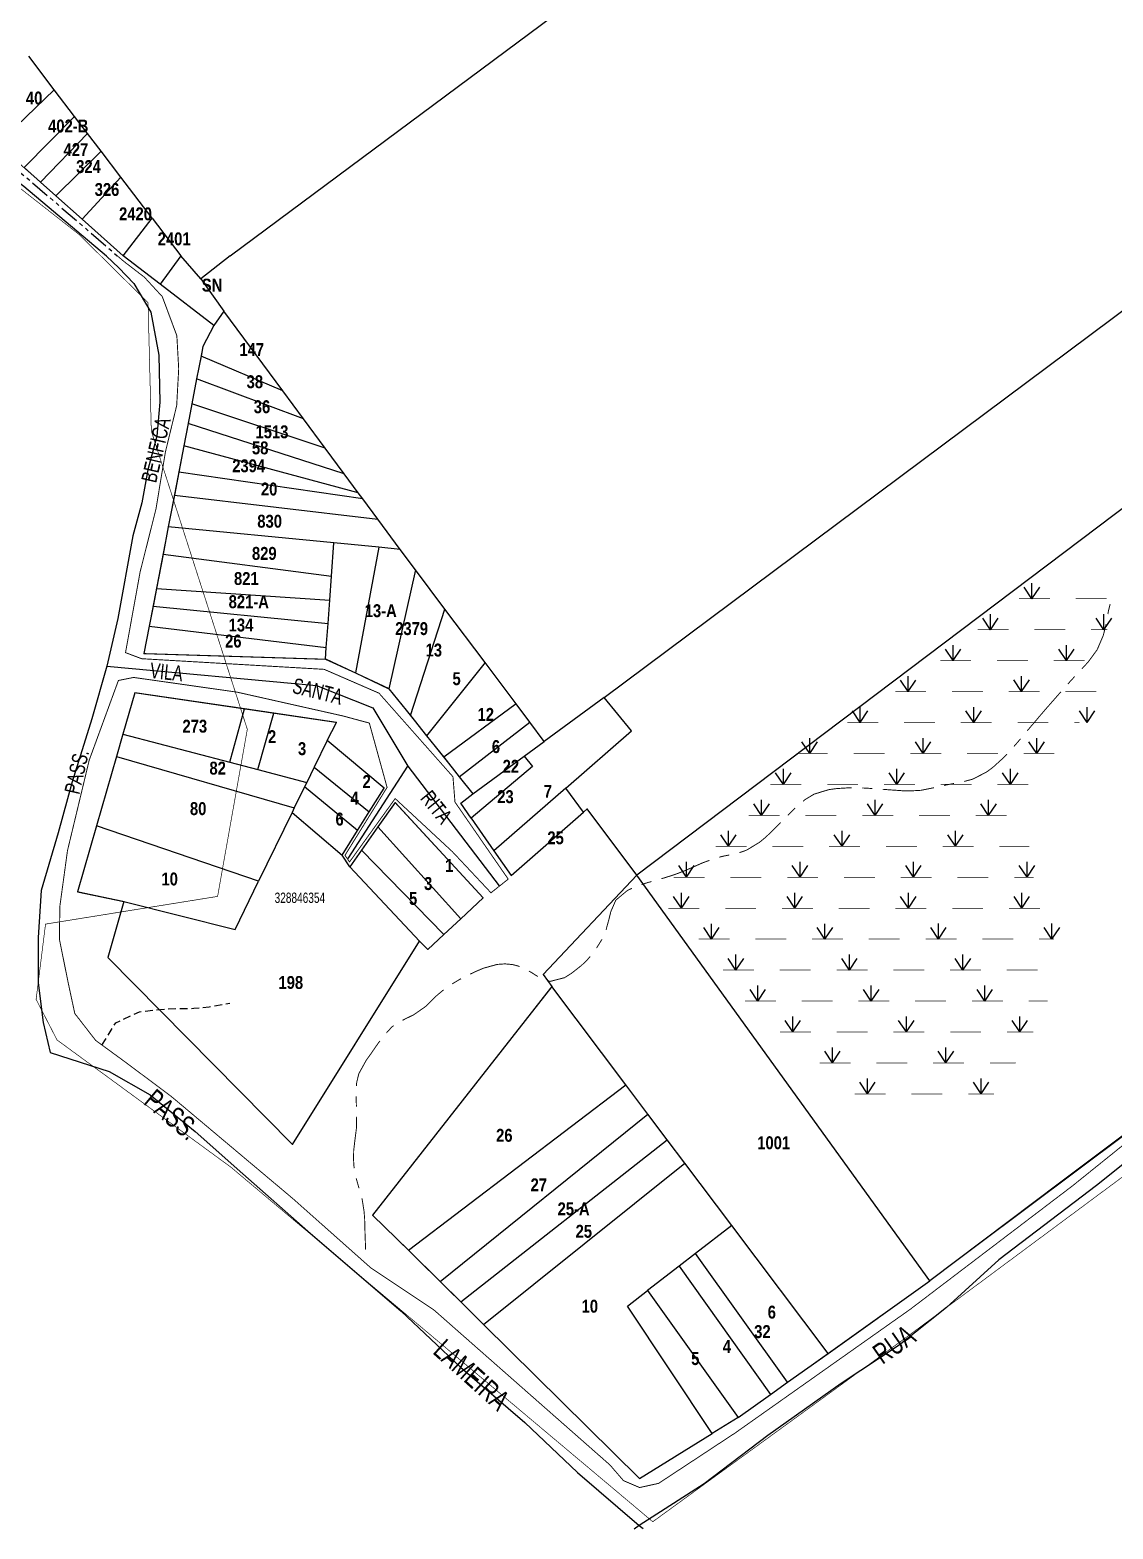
# Model space of a CAD drawing. Extents: x 204381 to 207261, y 4847713 to 4851061.
# Drawn here: x 206016.9 to 206226.9, y 4847713.4 to 4848004 of the extents above; entities that cross this region are included whole.
import ezdxf
from ezdxf.enums import TextEntityAlignment as Align

# ---------------------------------------------------------------- set-up
doc = ezdxf.new("R2010")
doc.units = 0
doc.header["$LTSCALE"] = 1.5
doc.header["$MEASUREMENT"] = 0
for name, pattern in [('PHANTOMX2', [5, 2.5, -0.5, 0.5, -0.5, 0.5, -0.5]), ('TRACO_15', [3, 2, -1]), ('TRACO_25', [8, 3, -1, 1, -1, 1, -1])]:
    doc.linetypes.add(name, pattern=pattern)
for name, color, linetype in [('CD-MALHA-LOTES', 40, 'CONTINUOUS'), ('CD_TXT_QUADRA', 7, 'CONTINUOUS'), ('HD-ALAGADO-BREJO', 170, 'CONTINUOUS'), ('HD-CURSO-INTER', 170, 'CONTINUOUS'), ('LM-LIM-SETOR-FISCAL', 7, 'CONTINUOUS'), ('RU-QUADRAS', 210, 'CONTINUOUS'), ('SV-CAMINHO-TRILHA', 20, 'CONTINUOUS'), ('SV-EIXO-RUA-N-PAV', 6, 'CONTINUOUS'), ('SV-RUA-NAO-PAV-S-GUIA-C-GUIA', 7, 'PHANTOMX2'), ('SV-TXT-RUA-N-PAV-S-GUIA-C-GUIA', 7, 'CONTINUOUS'), ('Th_NmrPort', 7, 'CONTINUOUS')]:
    doc.layers.add(name, color=color, linetype=linetype)
doc.styles.add('ARIAL', font='ARIAL.TTF')
doc.styles.get("Standard").update_dxf_attribs({"font": 'swisscbo.ttf'})
doc.linetypes.add('Limite', pattern='A,20,-3,[130,ltypeshp.shx,S=6.35,R=0,X=0,Y=0],-3,20', length=46)

# ---------------------------------------------------------------- blocks, each defined once
blk = doc.blocks.new('*X27')
at = {"layer": 'HD-ALAGADO-BREJO'}
for points in [[(206211.148779, 4847893.74237), (206211.148454, 4847896.74237)], [(206211.148779, 4847893.74237), (206209.648535, 4847895.992208)], [(206211.148779, 4847893.74237), (206212.648535, 4847895.992532)], [(206203.106749, 4847887.742211), (206203.10648, 4847890.742211)], [(206225.106749, 4847887.744184), (206225.10648, 4847890.744184)], [(206203.106749, 4847887.742211), (206201.606547, 4847889.992076)], [(206203.106749, 4847887.742211), (206204.606547, 4847889.992345)], [(206225.106749, 4847887.744184), (206223.606547, 4847889.99405)], [(206225.106749, 4847887.744184), (206226.606547, 4847889.994319)], [(206195.861136, 4847881.742079), (206195.860898, 4847884.742079)], [(206217.861136, 4847881.743824), (206217.860898, 4847884.743824)], [(206195.861136, 4847881.742079), (206194.360957, 4847883.99196)], [(206195.861136, 4847881.742079), (206197.360957, 4847883.992198)], [(206217.861136, 4847881.743824), (206216.360957, 4847883.993705)], [(206217.861136, 4847881.743824), (206219.360957, 4847883.993943)], [(206187.142008, 4847875.74194), (206185.641846, 4847877.991833)], [(206187.142008, 4847875.74194), (206187.141793, 4847878.74194)], [(206187.142008, 4847875.74194), (206188.641846, 4847877.992048)], [(206209.142008, 4847875.74352), (206207.641846, 4847877.993412)], [(206209.142008, 4847875.74352), (206209.141793, 4847878.74352)], [(206209.142008, 4847875.74352), (206210.641846, 4847877.993627)], [(206177.851385, 4847869.741804), (206176.351234, 4847871.991702)], [(206177.851385, 4847869.741804), (206177.851183, 4847872.741804)], [(206177.851385, 4847869.741804), (206179.351234, 4847871.991905)], [(206199.851385, 4847869.743286), (206198.351234, 4847871.993185)], [(206199.851385, 4847869.743286), (206199.851183, 4847872.743286)], [(206199.851385, 4847869.743286), (206201.351234, 4847871.993387)], [(206221.851385, 4847869.744769), (206220.351234, 4847871.994668)], [(206221.851385, 4847869.744769), (206221.851183, 4847872.744769)], [(206221.851385, 4847869.744769), (206223.351234, 4847871.99487)], [(206168.072537, 4847863.741664), (206166.572393, 4847865.991568)], [(206168.072537, 4847863.741664), (206168.072345, 4847866.741664)], [(206168.072537, 4847863.741664), (206169.572393, 4847865.991761)], [(206190.072537, 4847863.743074), (206188.572393, 4847865.992978)], [(206190.072537, 4847863.743074), (206190.072345, 4847866.743074)], [(206190.072537, 4847863.743074), (206191.572393, 4847865.99317)], [(206212.072537, 4847863.744484), (206210.572393, 4847865.994388)], [(206212.072537, 4847863.744484), (206212.072345, 4847866.744484)], [(206212.072537, 4847863.744484), (206213.572393, 4847865.99458)], [(206162.962018, 4847857.741577), (206161.461877, 4847859.991483)], [(206162.962018, 4847857.741577), (206162.96183, 4847860.741577)], [(206162.962018, 4847857.741577), (206164.461877, 4847859.991671)], [(206184.962018, 4847857.742955), (206183.461877, 4847859.992861)], [(206184.962018, 4847857.742955), (206184.96183, 4847860.742955)], [(206184.962018, 4847857.742955), (206186.461877, 4847859.993049)], [(206206.962018, 4847857.744333), (206205.461877, 4847859.994239)], [(206206.962018, 4847857.744333), (206206.96183, 4847860.744333)], [(206206.962018, 4847857.744333), (206208.461877, 4847859.994427)], [(206158.750201, 4847851.741498), (206157.250063, 4847853.991406)], [(206158.750201, 4847851.741498), (206158.750017, 4847854.741498)], [(206158.750201, 4847851.741498), (206160.250063, 4847853.99159)], [(206180.750201, 4847851.742845), (206179.250063, 4847853.992753)], [(206180.750201, 4847851.742845), (206180.750017, 4847854.742845)], [(206180.750201, 4847851.742845), (206182.250063, 4847853.992937)], [(206202.750201, 4847851.744191), (206201.250063, 4847853.9941)], [(206202.750201, 4847851.744191), (206202.750017, 4847854.744191)], [(206202.750201, 4847851.744191), (206204.250063, 4847853.994283)], [(206152.337595, 4847845.741393), (206150.837464, 4847847.991306)], [(206152.337595, 4847845.741393), (206152.337421, 4847848.741393)], [(206152.337595, 4847845.741393), (206153.837464, 4847847.991481)], [(206174.337595, 4847845.742674), (206172.837464, 4847847.992587)], [(206174.337595, 4847845.742674), (206174.337421, 4847848.742674)], [(206174.337595, 4847845.742674), (206175.837464, 4847847.992761)], [(206196.337595, 4847845.743955), (206194.837464, 4847847.993867)], [(206196.337595, 4847845.743955), (206196.33742, 4847848.743955)], [(206196.337595, 4847845.743955), (206197.837464, 4847847.994042)], [(206144.201309, 4847839.74127), (206142.701187, 4847841.991188)], [(206144.201309, 4847839.74127), (206144.201146, 4847842.74127)], [(206144.201309, 4847839.74127), (206145.701187, 4847841.991351)], [(206166.201309, 4847839.742468), (206164.701187, 4847841.992386)], [(206166.201309, 4847839.742468), (206166.201146, 4847842.742468)], [(206166.201309, 4847839.742468), (206167.701187, 4847841.992549)], [(206188.201309, 4847839.743666), (206186.701187, 4847841.993584)], [(206188.201309, 4847839.743666), (206188.201146, 4847842.743666)], [(206188.201309, 4847839.743666), (206189.701187, 4847841.993747)], [(206210.201309, 4847839.744864), (206208.701187, 4847841.994782)], [(206210.201309, 4847839.744864), (206210.201146, 4847842.744864)], [(206210.201309, 4847839.744864), (206211.701187, 4847841.994945)], [(206143.19083, 4847833.741224), (206141.69071, 4847835.991144)], [(206143.19083, 4847833.741224), (206143.19067, 4847836.741224)], [(206143.19083, 4847833.741224), (206144.69071, 4847835.991304)], [(206165.19083, 4847833.742397), (206163.69071, 4847835.992317)], [(206165.19083, 4847833.742397), (206165.19067, 4847836.742397)], [(206165.19083, 4847833.742397), (206166.69071, 4847835.992477)], [(206187.19083, 4847833.74357), (206185.69071, 4847835.99349)], [(206187.19083, 4847833.74357), (206187.19067, 4847836.74357)], [(206187.19083, 4847833.74357), (206188.69071, 4847835.99365)], [(206209.19083, 4847833.744743), (206207.69071, 4847835.994663)], [(206209.19083, 4847833.744743), (206209.19067, 4847836.744743)], [(206209.19083, 4847833.744743), (206210.69071, 4847835.994822)], [(206149.029187, 4847827.741253), (206147.529064, 4847829.991171)], [(206149.029187, 4847827.741253), (206149.029023, 4847830.741253)], [(206149.029187, 4847827.741253), (206150.529064, 4847829.991335)], [(206171.029187, 4847827.742458), (206169.529064, 4847829.992376)], [(206171.029187, 4847827.742458), (206171.029023, 4847830.742458)], [(206171.029187, 4847827.742458), (206172.529064, 4847829.99254)], [(206193.029187, 4847827.743664), (206191.529064, 4847829.993582)], [(206193.029187, 4847827.743664), (206193.029023, 4847830.743664)], [(206193.029187, 4847827.743664), (206194.529064, 4847829.993746)], [(206215.029187, 4847827.744869), (206213.529064, 4847829.994787)], [(206215.029187, 4847827.744869), (206215.029023, 4847830.744869)], [(206215.029187, 4847827.744869), (206216.529064, 4847829.994951)], [(206153.776372, 4847821.741272), (206152.276244, 4847823.991187)], [(206153.776372, 4847821.741272), (206153.776202, 4847824.741272)], [(206153.776372, 4847821.741272), (206155.276244, 4847823.991357)], [(206175.776372, 4847821.742518), (206174.276244, 4847823.992433)], [(206175.776372, 4847821.742518), (206175.776202, 4847824.742518)], [(206175.776372, 4847821.742518), (206177.276244, 4847823.992603)], [(206197.776372, 4847821.743765), (206196.276244, 4847823.99368)], [(206197.776372, 4847821.743765), (206197.776202, 4847824.743765)], [(206197.776372, 4847821.743765), (206199.276244, 4847823.99385)], [(206158.004024, 4847815.741288), (206156.50389, 4847817.991199)], [(206158.004024, 4847815.741288), (206158.003846, 4847818.741288)], [(206158.004024, 4847815.741288), (206159.50389, 4847817.991376)], [(206180.004024, 4847815.742591), (206178.50389, 4847817.992502)], [(206180.004024, 4847815.742591), (206180.003846, 4847818.742591)], [(206180.004024, 4847815.742591), (206181.50389, 4847817.992679)], [(206202.004024, 4847815.743894), (206200.50389, 4847817.993805)], [(206202.004024, 4847815.743894), (206202.003846, 4847818.743894)], [(206202.004024, 4847815.743894), (206203.50389, 4847817.993982)], [(206164.800233, 4847809.741336), (206164.800039, 4847812.741336)], [(206186.800233, 4847809.742757), (206186.800039, 4847812.742757)], [(206208.800233, 4847809.744177), (206208.800039, 4847812.744177)], [(206164.800233, 4847809.741336), (206163.300088, 4847811.991239)], [(206164.800233, 4847809.741336), (206166.300088, 4847811.991433)], [(206186.800233, 4847809.742757), (206185.300088, 4847811.99266)], [(206186.800233, 4847809.742757), (206188.300088, 4847811.992853)], [(206208.800233, 4847809.744177), (206207.300088, 4847811.99408)], [(206208.800233, 4847809.744177), (206210.300088, 4847811.994274)], [(206172.48665, 4847803.741401), (206172.48643, 4847806.741401)], [(206194.48665, 4847803.743012), (206194.48643, 4847806.743012)], [(206172.48665, 4847803.741401), (206170.986485, 4847805.991292)], [(206172.48665, 4847803.741401), (206173.986485, 4847805.991511)], [(206194.48665, 4847803.743012), (206192.986485, 4847805.992902)], [(206194.48665, 4847803.743012), (206195.986485, 4847805.993122)], [(206179.287839, 4847797.74147), (206179.287578, 4847800.74147)], [(206201.287838, 4847797.743377), (206201.287578, 4847800.743377)], [(206179.287839, 4847797.74147), (206177.787643, 4847799.99134)], [(206179.287839, 4847797.74147), (206180.787643, 4847799.9916)], [(206201.287838, 4847797.743377), (206199.787643, 4847799.993247)], [(206201.287838, 4847797.743377), (206202.787643, 4847799.993507)]]:
    blk.add_lwpolyline(points, dxfattribs=at)
at = {"layer": 'HD-ALAGADO-BREJO', "const_width": 0.13}
for points in [[(206208.648779, 4847893.7421), (206209.648779, 4847893.742208)], [(206209.648779, 4847893.742208), (206214.648779, 4847893.742749)], [(206219.648779, 4847893.743289), (206225.648779, 4847893.743938)], [(206200.606749, 4847887.741987), (206201.606749, 4847887.742076)], [(206201.606749, 4847887.742076), (206206.606749, 4847887.742525)], [(206211.606749, 4847887.742973), (206217.606749, 4847887.743511)], [(206222.606749, 4847887.74396), (206223.606749, 4847887.74405)], [(206223.606749, 4847887.74405), (206225.606749, 4847887.744229)], [(206225.606749, 4847887.744229), (206225.778625, 4847887.742238)], [(206193.361136, 4847881.741881), (206194.361136, 4847881.74196)], [(206194.361136, 4847881.74196), (206199.361136, 4847881.742357)], [(206204.361136, 4847881.742753), (206210.361136, 4847881.743229)], [(206215.361136, 4847881.743625), (206216.361136, 4847881.743705)], [(206216.361136, 4847881.743705), (206221.361136, 4847881.744101)], [(206184.642008, 4847875.741761), (206185.642008, 4847875.741833)], [(206185.642008, 4847875.741833), (206190.642008, 4847875.742192)], [(206195.642008, 4847875.74255), (206201.642008, 4847875.742981)], [(206206.642008, 4847875.74334), (206207.642008, 4847875.743412)], [(206207.642008, 4847875.743412), (206212.642008, 4847875.743771)], [(206217.642008, 4847875.74413), (206223.642008, 4847875.74456)], [(206175.351385, 4847869.741635), (206176.351385, 4847869.741702)], [(206176.351385, 4847869.741702), (206181.351385, 4847869.742039)], [(206186.351385, 4847869.742376), (206192.351385, 4847869.742781)], [(206197.351385, 4847869.743118), (206198.351385, 4847869.743185)], [(206198.351385, 4847869.743185), (206203.351385, 4847869.743522)], [(206208.351385, 4847869.743859), (206214.351385, 4847869.744264)], [(206219.351385, 4847869.744601), (206220.351385, 4847869.744668)], [(206220.351385, 4847869.744668), (206220.36515, 4847869.742085)], [(206165.572537, 4847863.741504), (206166.572537, 4847863.741568)], [(206166.572537, 4847863.741568), (206171.572537, 4847863.741889)], [(206176.572537, 4847863.742209), (206182.572537, 4847863.742594)], [(206187.572537, 4847863.742914), (206188.572537, 4847863.742978)], [(206188.572537, 4847863.742978), (206193.572537, 4847863.743299)], [(206198.572537, 4847863.743619), (206204.572537, 4847863.744004)], [(206209.572537, 4847863.744324), (206210.572537, 4847863.744388)], [(206210.572537, 4847863.744388), (206214.572537, 4847863.744644)], [(206214.572537, 4847863.744644), (206215.488286, 4847863.742003)], [(206160.462018, 4847857.74142), (206161.462018, 4847857.741483)], [(206161.462018, 4847857.741483), (206166.462018, 4847857.741796)], [(206171.462018, 4847857.742109), (206177.462018, 4847857.742485)], [(206182.462018, 4847857.742798), (206183.462018, 4847857.742861)], [(206183.462018, 4847857.742861), (206188.462018, 4847857.743174)], [(206193.462018, 4847857.743487), (206199.462018, 4847857.743863)], [(206204.462018, 4847857.744176), (206205.462018, 4847857.744239)], [(206205.462018, 4847857.744239), (206210.462017, 4847857.744552)], [(206156.250201, 4847851.741345), (206157.250201, 4847851.741406)], [(206157.250201, 4847851.741406), (206162.250201, 4847851.741712)], [(206167.250201, 4847851.742018), (206173.250201, 4847851.742386)], [(206178.250201, 4847851.742692), (206179.250201, 4847851.742753)], [(206179.250201, 4847851.742753), (206184.250201, 4847851.743059)], [(206189.250201, 4847851.743365), (206195.250201, 4847851.743732)], [(206200.250201, 4847851.744038), (206201.250201, 4847851.7441)], [(206201.250201, 4847851.7441), (206206.250201, 4847851.744406)], [(206149.837595, 4847845.741248), (206150.837595, 4847845.741306)], [(206150.837595, 4847845.741306), (206155.837595, 4847845.741597)], [(206160.837595, 4847845.741888), (206166.837595, 4847845.742237)], [(206171.837595, 4847845.742529), (206172.837595, 4847845.742587)], [(206172.837595, 4847845.742587), (206177.837595, 4847845.742878)], [(206182.837595, 4847845.743169), (206188.837595, 4847845.743518)], [(206193.837595, 4847845.743809), (206194.837595, 4847845.743867)], [(206194.837595, 4847845.743867), (206199.837595, 4847845.744158)], [(206204.837595, 4847845.74445), (206209.837595, 4847845.744741)], [(206209.837595, 4847845.744741), (206210.653705, 4847845.741856)], [(206141.701309, 4847839.741134), (206142.701309, 4847839.741188)], [(206142.701309, 4847839.741188), (206147.701309, 4847839.74146)], [(206152.701309, 4847839.741733), (206158.701309, 4847839.742059)], [(206163.701309, 4847839.742332), (206164.701309, 4847839.742386)], [(206164.701309, 4847839.742386), (206169.701309, 4847839.742658)], [(206174.701309, 4847839.742931), (206180.701309, 4847839.743257)], [(206185.701309, 4847839.74353), (206186.701309, 4847839.743584)], [(206186.701309, 4847839.743584), (206191.701309, 4847839.743856)], [(206196.701309, 4847839.744129), (206202.701309, 4847839.744455)], [(206207.701309, 4847839.744728), (206208.701309, 4847839.744782)], [(206208.701309, 4847839.744782), (206210.701309, 4847839.744891)], [(206210.701309, 4847839.744891), (206211.501341, 4847839.741832)], [(206140.69083, 4847833.74109), (206141.69083, 4847833.741144)], [(206141.69083, 4847833.741144), (206146.69083, 4847833.74141)], [(206151.69083, 4847833.741677), (206157.69083, 4847833.741997)], [(206162.69083, 4847833.742263), (206163.69083, 4847833.742317)], [(206163.69083, 4847833.742317), (206168.69083, 4847833.742583)], [(206173.69083, 4847833.74285), (206179.69083, 4847833.74317)], [(206184.69083, 4847833.743436), (206185.69083, 4847833.74349)], [(206185.69083, 4847833.74349), (206190.69083, 4847833.743756)], [(206195.69083, 4847833.744023), (206201.69083, 4847833.744343)], [(206206.69083, 4847833.744609), (206207.69083, 4847833.744663)], [(206207.69083, 4847833.744663), (206212.69083, 4847833.744929)], [(206146.529187, 4847827.741116), (206147.529187, 4847827.741171)], [(206147.529187, 4847827.741171), (206152.529187, 4847827.741445)], [(206157.529187, 4847827.741719), (206163.529187, 4847827.742047)], [(206168.529187, 4847827.742321), (206169.529187, 4847827.742376)], [(206169.529187, 4847827.742376), (206174.529187, 4847827.74265)], [(206179.529187, 4847827.742924), (206185.529187, 4847827.743253)], [(206190.529187, 4847827.743527), (206191.529187, 4847827.743582)], [(206191.529187, 4847827.743582), (206196.529187, 4847827.743856)], [(206201.529187, 4847827.744129), (206207.529187, 4847827.744458)], [(206212.529187, 4847827.744732), (206213.529187, 4847827.744787)], [(206213.529187, 4847827.744787), (206214.529187, 4847827.744842)], [(206214.529187, 4847827.744842), (206215.437713, 4847827.741805)], [(206151.276372, 4847821.74113), (206152.276372, 4847821.741187)], [(206152.276372, 4847821.741187), (206157.276372, 4847821.74147)], [(206162.276372, 4847821.741753), (206168.276372, 4847821.742093)], [(206173.276372, 4847821.742377), (206174.276372, 4847821.742433)], [(206174.276372, 4847821.742433), (206179.276372, 4847821.742717)], [(206184.276372, 4847821.743), (206190.276372, 4847821.74334)], [(206195.276372, 4847821.743623), (206196.276372, 4847821.74368)], [(206196.276372, 4847821.74368), (206201.276371, 4847821.743963)], [(206206.276371, 4847821.744246), (206212.276371, 4847821.744586)], [(206155.504024, 4847815.74114), (206156.504024, 4847815.741199)], [(206156.504024, 4847815.741199), (206161.504024, 4847815.741495)], [(206166.504024, 4847815.741791), (206172.504024, 4847815.742146)], [(206177.504024, 4847815.742443), (206178.504024, 4847815.742502)], [(206178.504024, 4847815.742502), (206183.504024, 4847815.742798)], [(206188.504024, 4847815.743094), (206194.504024, 4847815.743449)], [(206199.504024, 4847815.743746), (206200.504024, 4847815.743805)], [(206200.504024, 4847815.743805), (206205.504024, 4847815.744101)], [(206210.504024, 4847815.744397), (206213.504024, 4847815.744575)], [(206213.504024, 4847815.744575), (206214.18947, 4847815.741726)], [(206162.300233, 4847809.741175), (206163.300233, 4847809.741239)], [(206163.300233, 4847809.741239), (206168.300233, 4847809.741562)], [(206173.300233, 4847809.741885), (206179.300233, 4847809.742272)], [(206184.300233, 4847809.742595), (206185.300233, 4847809.74266)], [(206185.300233, 4847809.74266), (206190.300233, 4847809.742983)], [(206195.300233, 4847809.743305), (206201.300233, 4847809.743693)], [(206206.300233, 4847809.744016), (206207.300233, 4847809.74408)], [(206207.300233, 4847809.74408), (206211.300233, 4847809.744339)], [(206211.300233, 4847809.744339), (206211.442343, 4847809.741666)], [(206169.98665, 4847803.741218), (206170.98665, 4847803.741292)], [(206170.98665, 4847803.741292), (206175.98665, 4847803.741658)], [(206180.98665, 4847803.742024), (206186.98665, 4847803.742463)], [(206191.98665, 4847803.742829), (206192.98665, 4847803.742902)], [(206192.98665, 4847803.742902), (206197.98665, 4847803.743268)], [(206202.98665, 4847803.743634), (206207.98665, 4847803.744)], [(206207.98665, 4847803.744), (206208.023398, 4847803.741599)], [(206176.787839, 4847797.741253), (206177.787839, 4847797.74134)], [(206177.787839, 4847797.74134), (206182.787838, 4847797.741773)], [(206187.787838, 4847797.742207), (206193.787838, 4847797.742727)], [(206198.787838, 4847797.74316), (206199.787838, 4847797.743247)], [(206199.787838, 4847797.743247), (206202.787838, 4847797.743507)], [(206202.787838, 4847797.743507), (206203.767185, 4847797.741523)]]:
    blk.add_lwpolyline(points, dxfattribs=at)

msp = doc.modelspace()

# ---------------------------------------------------------------- linework, layer by layer
at = {"layer": 'CD-MALHA-LOTES', "linetype": 'Continuous'}
for points in [[(206055.73, 4847960.24), (206394.41, 4848212.04)], [(206021.65, 4847992.45), (206016.72, 4847998.93)], [(206010.65, 4847981.9), (206021.65, 4847992.45)], [(206025.59, 4847987.28), (206021.65, 4847992.45)], [(206015.79, 4847977.36), (206025.59, 4847987.28)], [(206028.11, 4847983.97), (206025.59, 4847987.28)], [(206018.96, 4847974.54), (206028.11, 4847983.97)], [(206030.71, 4847980.51), (206028.11, 4847983.97)], [(206021.96, 4847971.87), (206030.71, 4847980.51)], [(206034.55, 4847975.52), (206030.71, 4847980.51)], [(206015.79, 4847977.36), (206018.96, 4847974.54)], [(206027.03, 4847967.36), (206034.55, 4847975.52)], [(206040.62, 4847967.54), (206034.55, 4847975.52)], [(206018.96, 4847974.54), (206021.96, 4847971.87)], [(206021.96, 4847971.87), (206027.03, 4847967.36)], [(206027.03, 4847967.36), (206035.02, 4847960.25)], [(206035.02, 4847960.25), (206040.62, 4847967.54)], [(206040.62, 4847967.54), (206046.17, 4847960.25)], [(206042.18, 4847954.76), (206035.02, 4847960.25)], [(206046.17, 4847960.25), (206042.18, 4847954.76)], [(206050.05, 4847955.81), (206046.17, 4847960.25)], [(206055.73, 4847960.24), (206050.05, 4847955.81)], [(206128.26, 4847874.63), (206243.01, 4847960.25)], [(206293.48, 4847960.2), (206134.55, 4847840.14)], [(206456.34, 4847960.25), (206216.77, 4847780.62)], [(206052.6, 4847946.76), (206042.18, 4847954.76)], [(206050.05, 4847955.81), (206054.5, 4847949.52)], [(206054.5, 4847949.52), (206052.6, 4847946.76)], [(206065.94, 4847934.06), (206054.5, 4847949.52)], [(206050.09, 4847940.78), (206049.24, 4847936.37)], [(206065.94, 4847934.06), (206050.09, 4847940.78)], [(206049.24, 4847936.37), (206048.31, 4847931.53)], [(206069.97, 4847928.61), (206049.24, 4847936.37)], [(206048.31, 4847931.53), (206047.59, 4847927.76)], [(206074.17, 4847922.94), (206048.31, 4847931.53)], [(206069.97, 4847928.61), (206065.94, 4847934.06)], [(206074.17, 4847922.94), (206069.97, 4847928.61)], [(206047.59, 4847927.76), (206046.76, 4847923.42)], [(206077.83, 4847918), (206047.59, 4847927.76)], [(206046.76, 4847923.42), (206045.77, 4847918.28)], [(206080.57, 4847914.29), (206046.76, 4847923.42)], [(206077.83, 4847918), (206074.17, 4847922.94)], [(206045.77, 4847918.28), (206044.92, 4847913.83)], [(206081.46, 4847913.1), (206045.77, 4847918.28)], [(206080.57, 4847914.29), (206077.83, 4847918)], [(206044.92, 4847913.83), (206043.73, 4847907.68)], [(206044.92, 4847913.83), (206084.37, 4847909.17)], [(206081.46, 4847913.1), (206080.57, 4847914.29)], [(206084.37, 4847909.17), (206081.46, 4847913.1)], [(206088.7, 4847903.31), (206084.37, 4847909.17)], [(206043.73, 4847907.68), (206042.72, 4847902.37)], [(206075.84, 4847904.56), (206043.73, 4847907.68)], [(206042.72, 4847902.37), (206041.44, 4847895.73)], [(206042.72, 4847902.37), (206075.37, 4847898.1)], [(206075.37, 4847898.1), (206075.84, 4847904.56)], [(206084.56, 4847903.72), (206075.84, 4847904.56)], [(206084.56, 4847903.72), (206080.05, 4847879.37)], [(206088.7, 4847903.31), (206084.56, 4847903.72)], [(206091.69, 4847899.33), (206088.7, 4847903.31)], [(206091.69, 4847899.33), (206086.52, 4847876.28)], [(206097.37, 4847891.75), (206091.69, 4847899.33)], [(206075.04, 4847893.45), (206075.37, 4847898.1)], [(206041.44, 4847895.73), (206040.79, 4847892.32)], [(206041.44, 4847895.73), (206075.04, 4847893.45)], [(206074.71, 4847888.93), (206075.04, 4847893.45)], [(206040.79, 4847892.32), (206040.05, 4847888.46)], [(206040.79, 4847892.32), (206074.71, 4847888.93)], [(206090.67, 4847871.08), (206097.37, 4847891.75)], [(206105.16, 4847881.37), (206097.37, 4847891.75)], [(206040.05, 4847888.46), (206074.37, 4847884.27)], [(206074.37, 4847884.27), (206074.71, 4847888.93)], [(206074.21, 4847882.03), (206074.37, 4847884.27)], [(206074.21, 4847882.03), (206080.05, 4847879.37)], [(206080.05, 4847879.37), (206086.52, 4847876.28)], [(206105.16, 4847881.37), (206093.81, 4847867.14)], [(206111.16, 4847873.36), (206105.16, 4847881.37)], [(206086.52, 4847876.28), (206090.67, 4847871.08)], [(206111.16, 4847873.36), (206097.12, 4847863)], [(206113.81, 4847869.83), (206111.16, 4847873.36)], [(206128.26, 4847874.63), (206116.62, 4847866.08)], [(206133.5, 4847868.16), (206128.26, 4847874.63)], [(206055.65, 4847862.05), (206058.49, 4847872.39)], [(206064.22, 4847871.54), (206058.49, 4847872.39)], [(206061.12, 4847860.62), (206064.22, 4847871.54)], [(206076.32, 4847869.76), (206064.22, 4847871.54)], [(206090.67, 4847871.08), (206093.81, 4847867.14)], [(206034.94, 4847867.47), (206033.7, 4847863.19)], [(206034.94, 4847867.47), (206055.65, 4847862.05)], [(206074.54, 4847866.28), (206076.32, 4847869.76)], [(206100.15, 4847859.2), (206113.81, 4847869.83)], [(206116.62, 4847866.08), (206113.81, 4847869.83)], [(206120.78, 4847857.04), (206133.5, 4847868.16)], [(206074.54, 4847866.28), (206072, 4847861.06)], [(206093.81, 4847867.14), (206097.12, 4847863)], [(206112.7, 4847863.2), (206116.62, 4847866.08)], [(206033.7, 4847863.19), (206029.82, 4847849.74)], [(206033.7, 4847863.19), (206068.17, 4847853.19)], [(206055.65, 4847862.05), (206061.12, 4847860.62)], [(206097.12, 4847863), (206100.15, 4847859.2)], [(206102.77, 4847855.91), (206112.7, 4847863.2)], [(206112.7, 4847863.2), (206114.32, 4847861.19)], [(206061.12, 4847860.62), (206070.58, 4847858.14)], [(206072, 4847861.06), (206070.58, 4847858.14)], [(206072, 4847861.06), (206082.68, 4847852.4)], [(206100.15, 4847859.2), (206102.77, 4847855.91)], [(206114.32, 4847861.19), (206102.44, 4847851.23)], [(206070.16, 4847857.28), (206068.17, 4847853.19)], [(206070.58, 4847858.14), (206070.16, 4847857.28)], [(206080.43, 4847848.79), (206070.16, 4847857.28)], [(206100.43, 4847854.12), (206102.77, 4847855.91)], [(206120.78, 4847857.04), (206106.85, 4847844.87)], [(206124.21, 4847852.37), (206120.78, 4847857.04)], [(206068.17, 4847853.19), (206067.75, 4847852.33)], [(206102.44, 4847851.23), (206100.43, 4847854.12)], [(206124.93, 4847853), (206124.21, 4847852.37)], [(206134.55, 4847840.14), (206124.93, 4847853)], [(206067.75, 4847852.33), (206061.24, 4847838.97)], [(206067.75, 4847852.33), (206077.47, 4847844.04)], [(206080.43, 4847848.79), (206082.68, 4847852.4)], [(206102.44, 4847851.23), (206106.85, 4847844.87)], [(206061.24, 4847838.97), (206029.82, 4847849.74)], [(206077.47, 4847844.04), (206080.43, 4847848.79)], [(206084.39, 4847849.51), (206081.2, 4847844.98)], [(206100.45, 4847831.71), (206084.39, 4847849.51)], [(206078.94, 4847841.77), (206077.47, 4847844.04)], [(206081.2, 4847844.98), (206078.94, 4847841.77)], [(206097.18, 4847828.64), (206081.2, 4847844.98)], [(206078.94, 4847841.77), (206092.46, 4847827.33)], [(206056.68, 4847829.6), (206061.24, 4847838.97)], [(206191.36, 4847761.51), (206134.55, 4847840.14)], [(206035.13, 4847835.04), (206056.68, 4847829.6)], [(206097.18, 4847828.64), (206100.45, 4847831.71)], [(206067.81, 4847787.95), (206092.46, 4847827.33)], [(206118.07, 4847818.59), (206083.35, 4847774.24)], [(206132.43, 4847799.51), (206118.07, 4847818.59)], [(206090.28, 4847767.4), (206132.43, 4847799.51)], [(206136.7, 4847793.83), (206132.43, 4847799.51)], [(206096.43, 4847761.33), (206136.7, 4847793.83)], [(206140.46, 4847788.84), (206136.7, 4847793.83)], [(206100.43, 4847757.38), (206140.46, 4847788.84)], [(206143.87, 4847784.3), (206140.46, 4847788.84)], [(206104.85, 4847753.01), (206143.87, 4847784.3)], [(206152.96, 4847772.22), (206143.87, 4847784.3)], [(206216.77, 4847780.62), (206191.36, 4847761.51)], [(206083.35, 4847774.24), (206090.28, 4847767.4)], [(206152.96, 4847772.22), (206145.91, 4847766.78)], [(206171.63, 4847747.42), (206152.96, 4847772.22)], [(206090.28, 4847767.4), (206096.43, 4847761.33)], [(206145.91, 4847766.78), (206142.75, 4847764.33)], [(206163.76, 4847741.81), (206145.91, 4847766.78)], [(206142.75, 4847764.33), (206136.64, 4847759.61)], [(206142.75, 4847764.33), (206160.49, 4847739.47)], [(206096.43, 4847761.33), (206100.43, 4847757.38)], [(206171.63, 4847747.42), (206191.36, 4847761.51)], [(206100.43, 4847757.38), (206104.85, 4847753.01)], [(206132.72, 4847756.58), (206136.64, 4847759.61)], [(206136.64, 4847759.61), (206154.19, 4847734.98)], [(206149.16, 4847731.87), (206132.72, 4847756.58)], [(206163.76, 4847741.81), (206171.63, 4847747.42)], [(206154.19, 4847734.98), (206160.49, 4847739.47)], [(206160.49, 4847739.47), (206163.76, 4847741.81)], [(206154.19, 4847734.98), (206149.16, 4847731.87)]]:
    msp.add_lwpolyline(points, dxfattribs=at)
at = {"layer": 'CD-MALHA-LOTES', "linetype": 'Continuous', "flags": 128}
for points in [[(206052.6, 4847946.76), (206050.45, 4847942.66), (206050.09, 4847940.78)], [(206040.05, 4847888.46), (206039.02, 4847883.12), (206074.21, 4847882.03)], [(206058.49, 4847872.39), (206037.26, 4847875.51), (206034.94, 4847867.47)], [(206082.68, 4847852.4), (206085.57, 4847857.05), (206074.54, 4847866.28)], [(206100.45, 4847831.71), (206104.75, 4847835.75), (206087.7, 4847854.21), (206084.39, 4847849.51)], [(206106.85, 4847844.87), (206110.18, 4847840.07), (206124.21, 4847852.37)], [(206029.82, 4847849.74), (206026.13, 4847836.94), (206035.13, 4847835.04)], [(206134.55, 4847840.14), (206116.39, 4847820.89), (206118.07, 4847818.59)], [(206035.13, 4847835.04), (206032.05, 4847824.16), (206067.81, 4847787.95)], [(206092.46, 4847827.33), (206094.07, 4847825.72), (206097.18, 4847828.64)], [(206104.85, 4847753.01), (206135.1, 4847723.15), (206149.16, 4847731.87)]]:
    msp.add_lwpolyline(points, dxfattribs=at)
at = {"layer": 'HD-CURSO-INTER', "const_width": 0.18, "flags": 128}
for points in [[(206225.86, 4847890.76), (206225.98, 4847891.42)], [(206225.98, 4847891.42), (206226.3, 4847892.71)], [(206224.95, 4847886.57), (206225.28, 4847887.81)], [(206225.28, 4847887.81), (206225.34, 4847888.04)], [(206225.34, 4847888.04), (206225.49, 4847888.79)], [(206223.8, 4847883.88), (206224.67, 4847885.92)], [(206224.67, 4847885.92), (206224.95, 4847886.57)], [(206222.08, 4847881.53), (206223.34, 4847883.25)], [(206223.34, 4847883.25), (206223.8, 4847883.88)], [(206220.82, 4847880.15), (206221.06, 4847880.41)], [(206221.06, 4847880.41), (206221.49, 4847880.88)], [(206221.49, 4847880.88), (206222.08, 4847881.53)], [(206218.1, 4847877.21), (206218.77, 4847877.95)], [(206218.77, 4847877.95), (206218.98, 4847878.18)], [(206218.98, 4847878.18), (206219.45, 4847878.68)], [(206214.13, 4847872.71), (206214.65, 4847873.3)], [(206214.65, 4847873.3), (206215.45, 4847874.21)], [(206215.45, 4847874.21), (206215.99, 4847874.83)], [(206215.99, 4847874.83), (206216.77, 4847875.71)], [(206211.32, 4847869.42), (206212.18, 4847870.43)], [(206212.18, 4847870.43), (206212.68, 4847871.03)], [(206212.68, 4847871.03), (206213.48, 4847871.95)], [(206213.48, 4847871.95), (206213.66, 4847872.17)], [(206213.66, 4847872.17), (206214.13, 4847872.71)], [(206210.24, 4847868.14), (206210.35, 4847868.27)], [(206210.35, 4847868.27), (206210.88, 4847868.91)], [(206210.88, 4847868.91), (206211.32, 4847869.42)], [(206207.65, 4847865.1), (206208.31, 4847865.85)], [(206208.31, 4847865.85), (206208.42, 4847865.98)], [(206208.42, 4847865.98), (206208.95, 4847866.61)], [(206203.56, 4847861.04), (206205.61, 4847862.9)], [(206205.61, 4847862.9), (206205.72, 4847862.99)], [(206205.72, 4847862.99), (206206.31, 4847863.61)], [(206198.01, 4847858.32), (206198.98, 4847858.58)], [(206198.98, 4847858.58), (206199.68, 4847858.77)], [(206199.68, 4847858.77), (206201.7, 4847859.81)], [(206201.7, 4847859.81), (206202.34, 4847860.14)], [(206202.34, 4847860.14), (206203.37, 4847860.9)], [(206203.37, 4847860.9), (206203.56, 4847861.04)], [(206167.16, 4847854.79), (206168.44, 4847855.57)], [(206168.44, 4847855.57), (206168.94, 4847855.87)], [(206168.94, 4847855.87), (206171.25, 4847856.57)], [(206171.25, 4847856.57), (206171.8, 4847856.74)], [(206171.8, 4847856.74), (206173.22, 4847856.93)], [(206173.22, 4847856.93), (206173.31, 4847856.94)], [(206173.31, 4847856.94), (206175.21, 4847857.06)], [(206175.21, 4847857.06), (206175.49, 4847857.08)], [(206175.49, 4847857.08), (206176.21, 4847857.07)], [(206178.21, 4847857.05), (206178.48, 4847857.05)], [(206178.48, 4847857.05), (206180.21, 4847856.95)], [(206182.2, 4847856.8), (206183.2, 4847856.72)], [(206183.2, 4847856.72), (206183.46, 4847856.7)], [(206183.46, 4847856.7), (206185.2, 4847856.58)], [(206185.2, 4847856.58), (206186.01, 4847856.52)], [(206186.01, 4847856.52), (206187.19, 4847856.49)], [(206187.19, 4847856.49), (206187.51, 4847856.48)], [(206187.51, 4847856.48), (206189.19, 4847856.58)], [(206189.19, 4847856.58), (206189.6, 4847856.6)], [(206189.6, 4847856.6), (206192.14, 4847857.1)], [(206194.09, 4847857.55), (206196.05, 4847857.93)], [(206164.55, 4847852.46), (206164.88, 4847852.79)], [(206164.88, 4847852.79), (206165.27, 4847853.16)], [(206166.77, 4847854.47), (206167.16, 4847854.79)], [(206161.04, 4847848.95), (206162.42, 4847850.35)], [(206163.84, 4847851.76), (206164.55, 4847852.46)], [(206158.36, 4847846.53), (206158.81, 4847846.9)], [(206158.81, 4847846.9), (206159.53, 4847847.5)], [(206159.53, 4847847.5), (206161.02, 4847848.93)], [(206161.02, 4847848.93), (206161.04, 4847848.95)], [(206151.33, 4847843.83), (206152.5, 4847844.07)], [(206154.45, 4847844.52), (206155.39, 4847844.84)], [(206155.39, 4847844.84), (206155.8, 4847844.98)], [(206155.8, 4847844.98), (206158, 4847846.31)], [(206158, 4847846.31), (206158.36, 4847846.53)], [(206142.71, 4847840.56), (206144.04, 4847841.09)], [(206144.04, 4847841.09), (206144.11, 4847841.12)], [(206144.11, 4847841.12), (206144.96, 4847841.49)], [(206144.96, 4847841.49), (206145.85, 4847841.89)], [(206145.85, 4847841.89), (206146.78, 4847842.3)], [(206146.78, 4847842.3), (206147.22, 4847842.5)], [(206147.22, 4847842.5), (206148.65, 4847843.03)], [(206150.55, 4847843.64), (206151.33, 4847843.83)], [(206135.48, 4847838.32), (206136.43, 4847838.64)], [(206136.43, 4847838.64), (206136.44, 4847838.65)], [(206136.44, 4847838.65), (206137.39, 4847838.91)], [(206139.32, 4847839.45), (206141.23, 4847840.04)], [(206141.23, 4847840.04), (206141.3, 4847840.06)], [(206141.3, 4847840.06), (206142.17, 4847840.37)], [(206142.17, 4847840.37), (206142.71, 4847840.56)], [(206129.51, 4847833.05), (206130.45, 4847835.22)], [(206130.45, 4847835.22), (206130.48, 4847835.3)], [(206130.48, 4847835.3), (206132.72, 4847837.17)], [(206132.72, 4847837.17), (206132.74, 4847837.19)], [(206132.74, 4847837.19), (206133.62, 4847837.6)], [(206129.15, 4847831.56), (206129.36, 4847832.43)], [(206129.36, 4847832.43), (206129.51, 4847833.05)], [(206128.59, 4847829.54), (206129.12, 4847831.46)], [(206129.12, 4847831.46), (206129.15, 4847831.56)], [(206126.75, 4847826), (206127.8, 4847827.7)], [(206124.17, 4847822.96), (206124.89, 4847823.65)], [(206124.89, 4847823.65), (206125.54, 4847824.41)], [(206102.27, 4847820.96), (206103.17, 4847821.39)], [(206103.17, 4847821.39), (206103.41, 4847821.5)], [(206103.41, 4847821.5), (206104.08, 4847821.79)], [(206104.08, 4847821.79), (206104.8, 4847822.1)], [(206104.8, 4847822.1), (206106.94, 4847822.69)], [(206106.94, 4847822.69), (206107.51, 4847822.84)], [(206107.51, 4847822.84), (206108.92, 4847822.94)], [(206108.92, 4847822.94), (206109.01, 4847822.95)], [(206109.01, 4847822.95), (206109.92, 4847822.86)], [(206109.92, 4847822.86), (206110.51, 4847822.81)], [(206110.51, 4847822.81), (206111.86, 4847822.44)], [(206113.64, 4847821.54), (206114.14, 4847821.27)], [(206114.14, 4847821.27), (206115.35, 4847820.5)], [(206120.53, 4847820.26), (206121.84, 4847821.08)], [(206121.84, 4847821.08), (206121.9, 4847821.12)], [(206121.9, 4847821.12), (206123.41, 4847822.31)], [(206123.41, 4847822.31), (206123.8, 4847822.61)], [(206123.8, 4847822.61), (206124.17, 4847822.96)], [(206095.8, 4847816.82), (206097.11, 4847817.92)], [(206098.76, 4847819.05), (206099.61, 4847819.56)], [(206099.61, 4847819.56), (206100.28, 4847819.96)], [(206100.28, 4847819.96), (206100.48, 4847820.06)], [(206117.2, 4847819.75), (206117.72, 4847819.54)], [(206117.72, 4847819.54), (206120.09, 4847820.15)], [(206120.09, 4847820.15), (206120.53, 4847820.26)], [(206093.65, 4847814.71), (206094.17, 4847815.21)], [(206094.17, 4847815.21), (206094.73, 4847815.76)], [(206094.73, 4847815.76), (206095.59, 4847816.62)], [(206095.59, 4847816.62), (206095.8, 4847816.82)], [(206089.14, 4847812), (206089.93, 4847812.4)], [(206089.93, 4847812.4), (206090.93, 4847812.89)], [(206090.93, 4847812.89), (206091.29, 4847813.06)], [(206091.29, 4847813.06), (206093.43, 4847814.55)], [(206093.43, 4847814.55), (206093.65, 4847814.71)], [(206086.03, 4847809.56), (206086.7, 4847810.3)], [(206086.7, 4847810.3), (206087.13, 4847810.78)], [(206087.13, 4847810.78), (206087.43, 4847810.97)], [(206082.99, 4847805.48), (206084.18, 4847807.2)], [(206084.18, 4847807.2), (206084.27, 4847807.33)], [(206084.27, 4847807.33), (206084.75, 4847808.02)], [(206080.67, 4847801.65), (206081.92, 4847803.91)], [(206081.92, 4847803.91), (206082.1, 4847804.24)], [(206082.1, 4847804.24), (206082.46, 4847804.74)], [(206082.46, 4847804.74), (206082.99, 4847805.48)], [(206080.25, 4847799.89), (206080.57, 4847801.24)], [(206080.57, 4847801.24), (206080.67, 4847801.65)], [(206080.2, 4847799.28), (206080.25, 4847799.89)], [(206080.14, 4847796.86), (206080.14, 4847797.28)], [(206080.17, 4847796.28), (206080.14, 4847796.86)], [(206080.21, 4847795.28), (206080.17, 4847796.28)], [(206080.2, 4847790.96), (206080.25, 4847793.29)], [(206079.9, 4847788.65), (206080.11, 4847790.29)], [(206080.11, 4847790.29), (206080.2, 4847790.96)], [(206079.64, 4847785.19), (206079.67, 4847786.32)], [(206079.67, 4847786.32), (206079.68, 4847786.7)], [(206079.68, 4847786.7), (206079.86, 4847788.31)], [(206079.86, 4847788.31), (206079.9, 4847788.65)], [(206079.69, 4847784.32), (206079.64, 4847785.19)], [(206079.73, 4847783.69), (206079.69, 4847784.32)], [(206079.79, 4847783.33), (206079.73, 4847783.69)], [(206080.5, 4847780.17), (206080.17, 4847781.36)], [(206080.71, 4847779.44), (206080.5, 4847780.17)], [(206081.32, 4847777.28), (206081.25, 4847777.51)], [(206081.44, 4847776.53), (206081.32, 4847777.28)], [(206081.68, 4847775.03), (206081.44, 4847776.53)], [(206081.72, 4847774.55), (206081.68, 4847775.03)], [(206081.8, 4847773.53), (206081.72, 4847774.55)], [(206081.83, 4847772.56), (206081.8, 4847773.53)], [(206081.88, 4847770.55), (206081.83, 4847772.56)], [(206081.92, 4847769.56), (206081.88, 4847770.55)], [(206081.98, 4847767.56), (206081.92, 4847769.56)]]:
    msp.add_lwpolyline(points, dxfattribs=at)
at = {"layer": 'LM-LIM-SETOR-FISCAL', "linetype": 'Limite', "ltscale": 0.1, "const_width": 0.13, "flags": 128}
msp.add_lwpolyline([(206960.49, 4848346.74), (206519.68, 4848013.26), (206524.96, 4848001.52), (206186.17, 4847750.07), (206137.65, 4847714.77), (206055.88, 4847783.52), (206022.18, 4847808.19), (206018.12, 4847816.07), (206019.95, 4847830.66), (206053.3, 4847836.03), (206059.06, 4847868.43), (206040.45, 4847926.27), (206039.82, 4847951.17), (206026.44, 4847964.39), (205980.98, 4848000.04), (205948.86, 4848053.95), (205885.79, 4848047.59), (205885.38, 4848100.28), (205758.68, 4848087.81), (205748.41, 4848134.36), (205855.06, 4848144.19), (205857.54, 4848167.98), (205826.48, 4848206.22), (205791.25, 4848260.92), (205756.8, 4848299.01), (205692.97, 4848280.46), (205710.22, 4848439.16), (205051.32, 4848428.57), (204677.84, 4848416.25), (204661.89, 4848420.75), (204677.59, 4848456.68), (204685.73, 4848493.72), (204687.66, 4848576.43), (204676.79, 4848658.68), (204674.85, 4848798.87), (204665.61, 4849337.36), (204658.49, 4849545.69), (204657.02, 4849545.63), (204645.12, 4849704.28), (204643.71, 4849869.24), (204651.14, 4849927.22), (204647.62, 4849990.33), (204636.26, 4850264.54), (204381.83, 4850909.69), (204986.84, 4850806.73), (205140.83, 4850787.35), (205201.03, 4850796.27), (205245.63, 4850823.19), (205310.25, 4850896.98), (205324.08, 4850905.65), (205327.72, 4850908.15), (205339.74, 4850916.46), (205358.28, 4850945.44), (205381.54, 4850978.24), (205458.47, 4851060.64), (205958.1, 4850305), (206256.21, 4850261.19), (206296.36, 4850246.47), (206381.84, 4850187.26), (206402.35, 4850183.32), (206465.45, 4850155.1), (206438.69, 4850087.64), (206416.16, 4850016.08), (206422.43, 4850015.06), (206376.86, 4849879.93), (206318.97, 4849888.04), (206311.32, 4849828.25), (206177.89, 4849842.97), (206161.27, 4849779.77), (206627.66, 4849358.82), (206746.45, 4849445.1), (206955.53, 4849187.19), (207019.34, 4849111.98), (207025.31, 4849104.91), (207033.93, 4849094.44), (207048.4, 4849077.1), (207039.09, 4849069.24), (207026.18, 4849059.14), (207002.58, 4849038.25), (206981.71, 4849023.09), (206966.26, 4849011.39), (206958.44, 4849004.76), (206968.98, 4848989.87), (206978.67, 4848976.02), (207002.49, 4848944.75), (207008.79, 4848936.89), (207034.07, 4848905.39), (207054.15, 4848879.42), (207075.28, 4848852.41), (207089.04, 4848833.89), (207099.68, 4848804.07), (207108.98, 4848791.97), (207114.21, 4848785.08), (207138.58, 4848756.16), (207148.67, 4848740.27), (207162.16, 4848719.72), (207199.66, 4848661.86), (207214.13, 4848640.25), (207233.64, 4848611.27), (207250.42, 4848586.92), (207261.26, 4848571.24), (207169.66, 4848504.88), (207140.72, 4848483.45), (207106.7, 4848455.88), (207093.59, 4848446.09), (207051.18, 4848413.73)], close=True, dxfattribs=at)
at = {"layer": 'RU-QUADRAS', "color": 6, "linetype": 'Continuous', "const_width": 0.18}
msp.add_lwpolyline([(206442.8, 4847950.53), (206323.66, 4847860.54), (206191.74, 4847761.78), (206154.19, 4847734.98), (206135.1, 4847723.15), (206083.35, 4847774.24), (206118.07, 4847818.59), (206116.39, 4847820.89), (206134.55, 4847840.14), (206124.93, 4847853), (206110.18, 4847840.07), (206100.43, 4847854.12), (206102.77, 4847855.91), (206086.44, 4847876.38), (206074.39, 4847882.02), (206039.02, 4847883.12), (206050.45, 4847942.66), (206052.6, 4847946.76), (206035.02, 4847960.25), (206010.65, 4847981.9)], dxfattribs=at)
msp.add_lwpolyline([(206026.13, 4847836.94), (206037.26, 4847875.51), (206076.32, 4847869.76), (206074.54, 4847866.28), (206085.57, 4847857.05), (206077.47, 4847844.04), (206078.94, 4847841.77), (206087.7, 4847854.21), (206104.75, 4847835.75), (206094.07, 4847825.72), (206092.46, 4847827.33), (206067.81, 4847787.95), (206032.05, 4847824.16), (206035.13, 4847835.04)], close=True, dxfattribs=at)
at = {"layer": 'SV-CAMINHO-TRILHA', "linetype": 'TRACO_15', "ltscale": 0.5, "flags": 128}
msp.add_lwpolyline([(206030.89, 4847807.21), (206033.56, 4847811.54), (206038.13, 4847813.66), (206043.67, 4847814.25), (206048.68, 4847814.33), (206051.69, 4847814.62), (206055.67, 4847815.35)], dxfattribs=at)
at = {"layer": 'SV-EIXO-RUA-N-PAV', "flags": 128}
for points in [[(206031.79, 4847960.16), (206015.74, 4847973.68), (206002.84, 4847983.45), (205992.86, 4847991.22), (205985.76, 4847996.22), (205983.26, 4847998.73), (205980.09, 4848001.91), (205951.6, 4848055.16)], [(206031.79, 4847960.16), (206015.74, 4847973.68), (206002.84, 4847983.45), (205992.86, 4847991.22), (205985.76, 4847996.22), (205983.26, 4847998.73), (205980.09, 4848001.91), (205951.6, 4848055.16)], [(206031.79, 4847960.16), (206034.14, 4847957.9), (206037.08, 4847954.9), (206040.37, 4847949.29), (206041.92, 4847940.97), (206042.11, 4847931.87), (206041.53, 4847925.29), (206039.79, 4847918.72), (206038.63, 4847912.33), (206036.89, 4847905.95), (206033.98, 4847889.89), (206031.86, 4847880.7), (206028.95, 4847870.44), (206025.08, 4847858.25), (206022.37, 4847848.38), (206019.08, 4847837.16), (206018.5, 4847828.07), (206018.5, 4847819.26), (206019.51, 4847811.57), (206020.86, 4847805.73)], [(206466.53, 4847960.23), (206455.57, 4847952.68), (206431.56, 4847935.31), (206408.12, 4847918.64), (206388.35, 4847903.67), (206360.67, 4847883.05), (206335.67, 4847864.27), (206305.17, 4847841.67), (206273.81, 4847818.79), (206245.15, 4847797.19), (206223.68, 4847779.96), (206204.76, 4847765.55), (206194.56, 4847756.31), (206185.4, 4847749), (206174.18, 4847741.59), (206159.97, 4847731.49), (206147.63, 4847722.14), (206134.99, 4847714.04), (206134.03, 4847713.36)], [(206031.86, 4847880.7), (206072.49, 4847876.91), (206083.4, 4847872.59), (206090.18, 4847861.29), (206107.86, 4847838.1)], [(206078.58, 4847843.41), (206090.18, 4847861.29)], [(206020.86, 4847805.73), (206032.3, 4847802.1), (206040.22, 4847797.54), (206048.94, 4847790.43), (206058.19, 4847782.24), (206070.81, 4847771.11), (206088.85, 4847755.61), (206100.39, 4847744.75), (206112.86, 4847734.02), (206123.06, 4847724.29), (206134.99, 4847714.04), (206135.81, 4847713.44)]]:
    msp.add_lwpolyline(points, dxfattribs=at)
at = {"layer": 'SV-RUA-NAO-PAV-S-GUIA-C-GUIA', "flags": 128}
msp.add_lwpolyline([(205936.7, 4848104.02), (205902.62, 4848099.19), (205886.86, 4848097.88), (205886.27, 4848096.43), (205886.71, 4848073.73), (205887.23, 4848052.08), (205888.05, 4848050.99), (205899.41, 4848051.35), (205916.4, 4848052.23), (205932.57, 4848054.34), (205945.97, 4848056.44), (205953.04, 4848057.45), (205957.19, 4848049.02), (205965.04, 4848035.63), (205972.94, 4848020.96), (205982.43, 4848004.34), (205986.95, 4847997.91), (205994.09, 4847992.88), (206004.12, 4847985.08), (206016.71, 4847975.06), (206033.85, 4847960.25)], dxfattribs=at)
msp.add_lwpolyline([(205936.7, 4848104.02), (205902.62, 4848099.19), (205886.86, 4848097.88), (205886.27, 4848096.43), (205886.71, 4848073.73), (205887.23, 4848052.08), (205888.05, 4848050.99), (205899.41, 4848051.35), (205916.4, 4848052.23), (205932.57, 4848054.34), (205945.97, 4848056.44), (205953.04, 4848057.45), (205957.19, 4848049.02), (205965.04, 4848035.63), (205972.94, 4848020.96), (205982.43, 4848004.34), (205986.95, 4847997.91), (205994.09, 4847992.88), (206004.12, 4847985.08), (206016.71, 4847975.06), (206033.85, 4847960.25)], dxfattribs=at)
at = {"layer": 'SV-RUA-NAO-PAV-S-GUIA-C-GUIA', "linetype": 'TRACO_25', "const_width": 0.18, "flags": 128}
msp.add_lwpolyline([(206460.34, 4847960.24), (206427.23, 4847936.42), (206342.51, 4847872.92), (206342.46, 4847872.92), (206314.97, 4847852.23), (206281.24, 4847826.85), (206240.68, 4847797.36), (206219.03, 4847779.92), (206187.59, 4847755.99), (206153.69, 4847732.03), (206138.78, 4847722.21), (206135.09, 4847721.4), (206131.96, 4847722.75), (206129.36, 4847725.77), (206095.18, 4847755.88), (206083.04, 4847763.96), (206067.9, 4847777.42), (206044.3, 4847797.26), (206035.43, 4847803.89), (206029.66, 4847808.11), (206025.62, 4847813.32), (206024.32, 4847819.36), (206022.63, 4847827.77), (206022.73, 4847834.14), (206024.2, 4847844.9), (206025.23, 4847849.18), (206028.42, 4847862.47), (206034.07, 4847877.9), (206037.02, 4847878.49), (206057.06, 4847875.64), (206077.6, 4847871.02), (206082.71, 4847869.64), (206086.15, 4847857.17), (206077.99, 4847844), (206078.88, 4847842.72), (206087.72, 4847855), (206098.82, 4847844.69), (206106.29, 4847836.73), (206109.63, 4847839.38), (206099.31, 4847854.32), (206098.92, 4847859.23), (206084.58, 4847875.44), (206073.96, 4847880.06), (206038.59, 4847882.12), (206035.45, 4847883.3), (206038.29, 4847898.99), (206041.35, 4847911.13), (206043.17, 4847922.15), (206045.37, 4847931.21), (206045.76, 4847938.34), (206045.4, 4847944.75), (206042.58, 4847952.33), (206039.1, 4847956.11), (206035.12, 4847959.17), (206033.85, 4847960.25)], dxfattribs=at)

# ---------------------------------------------------------------- block references
at = {"layer": 'HD-ALAGADO-BREJO'}
msp.add_blockref('*X27', (0, 0), dxfattribs=at)

# ---------------------------------------------------------------- texts
at = {"layer": 'CD_TXT_QUADRA', "color": 7, "linetype": 'Continuous', "style": 'ARIAL', "width": 0.7}
msp.add_text('328846354', height=2, dxfattribs=at).set_placement((206064.35, 4847834.77))
at = {"layer": 'SV-TXT-RUA-N-PAV-S-GUIA-C-GUIA', "style": 'ARIAL', "width": 0.7}
for s, height, rotation, p in [('BENFICA', 3, 77, (206041.38, 4847916.07)), ('VILA', 3, 354, (206040.07, 4847878.39)), ('SANTA', 3, 346, (206067.58, 4847875.54)), ('PASS.', 3, 77, (206026.48, 4847855.66)), ('RITA', 3, 309, (206092.44, 4847855)), ('PASS.', 4, 320, (206038.74, 4847795.89)), ('RUA', 4, 35, (206182.17, 4847745.16)), ('LAMEIRA', 4, 318, (206094.83, 4847747.52))]:
    msp.add_text(s, height=height, rotation=rotation, dxfattribs=at).set_placement(p)
at = {"layer": 'Th_NmrPort', "color": 1}
for s, p in [('40', (206016.15, 4847990.84)), ('402-B', (206020.45, 4847985.41)), ('427', (206023.45, 4847980.84)), ('324', (206025.89, 4847977.55)), ('326', (206029.47, 4847973.11)), ('2420', (206034.2, 4847968.39)), ('2401', (206041.7, 4847963.53)), ('SN', (206050.24, 4847954.56)), ('147', (206057.53, 4847942.07)), ('38', (206058.92, 4847935.83)), ('36', (206060.31, 4847930.98)), ('1513', (206060.65, 4847926.12)), ('58', (206059.96, 4847923)), ('2394', (206056.14, 4847919.53)), ('20', (206061.7, 4847915.02)), ('830', (206061, 4847908.78)), ('829', (206059.96, 4847902.54)), ('821', (206056.48, 4847897.67)), ('821-A', (206055.44, 4847893.17)), ('13-A', (206081.82, 4847891.43)), ('134', (206055.44, 4847888.66)), ('2379', (206087.72, 4847887.96)), ('26', (206054.75, 4847885.54)), ('13', (206093.62, 4847883.8)), ('5', (206098.83, 4847878.25)), ('273', (206046.49, 4847869.04)), ('12', (206103.69, 4847871.32)), ('2', (206063.07, 4847867)), ('3', (206068.88, 4847864.68)), ('6', (206106.46, 4847865.08)), ('82', (206051.72, 4847860.9)), ('22', (206108.55, 4847861.26)), ('2', (206081.39, 4847858.29)), ('4', (206079.06, 4847855.09)), ('23', (206107.5, 4847855.37)), ('7', (206116.53, 4847856.41)), ('80', (206047.94, 4847853.05)), ('6', (206076.15, 4847851.02)), ('25', (206117.22, 4847847.39)), ('1', (206097.39, 4847842.01)), ('10', (206042.42, 4847839.41)), ('3', (206093.32, 4847838.52)), ('5', (206090.41, 4847835.62)), ('198', (206065.1, 4847819.34)), ('26', (206107.28, 4847789.7)), ('1001', (206157.9, 4847788.26)), ('27', (206113.97, 4847780.1)), ('25-A', (206119.2, 4847775.45)), ('25', (206122.69, 4847771.09)), ('10', (206123.86, 4847756.56)), ('6', (206159.93, 4847755.42)), ('32', (206157.31, 4847751.64)), ('4', (206151.21, 4847748.74)), ('5', (206145.1, 4847746.41))]:
    msp.add_text(s, height=2.5, dxfattribs=at).set_placement(p, align=Align.MIDDLE_LEFT)

doc.saveas('drawing.dxf')
